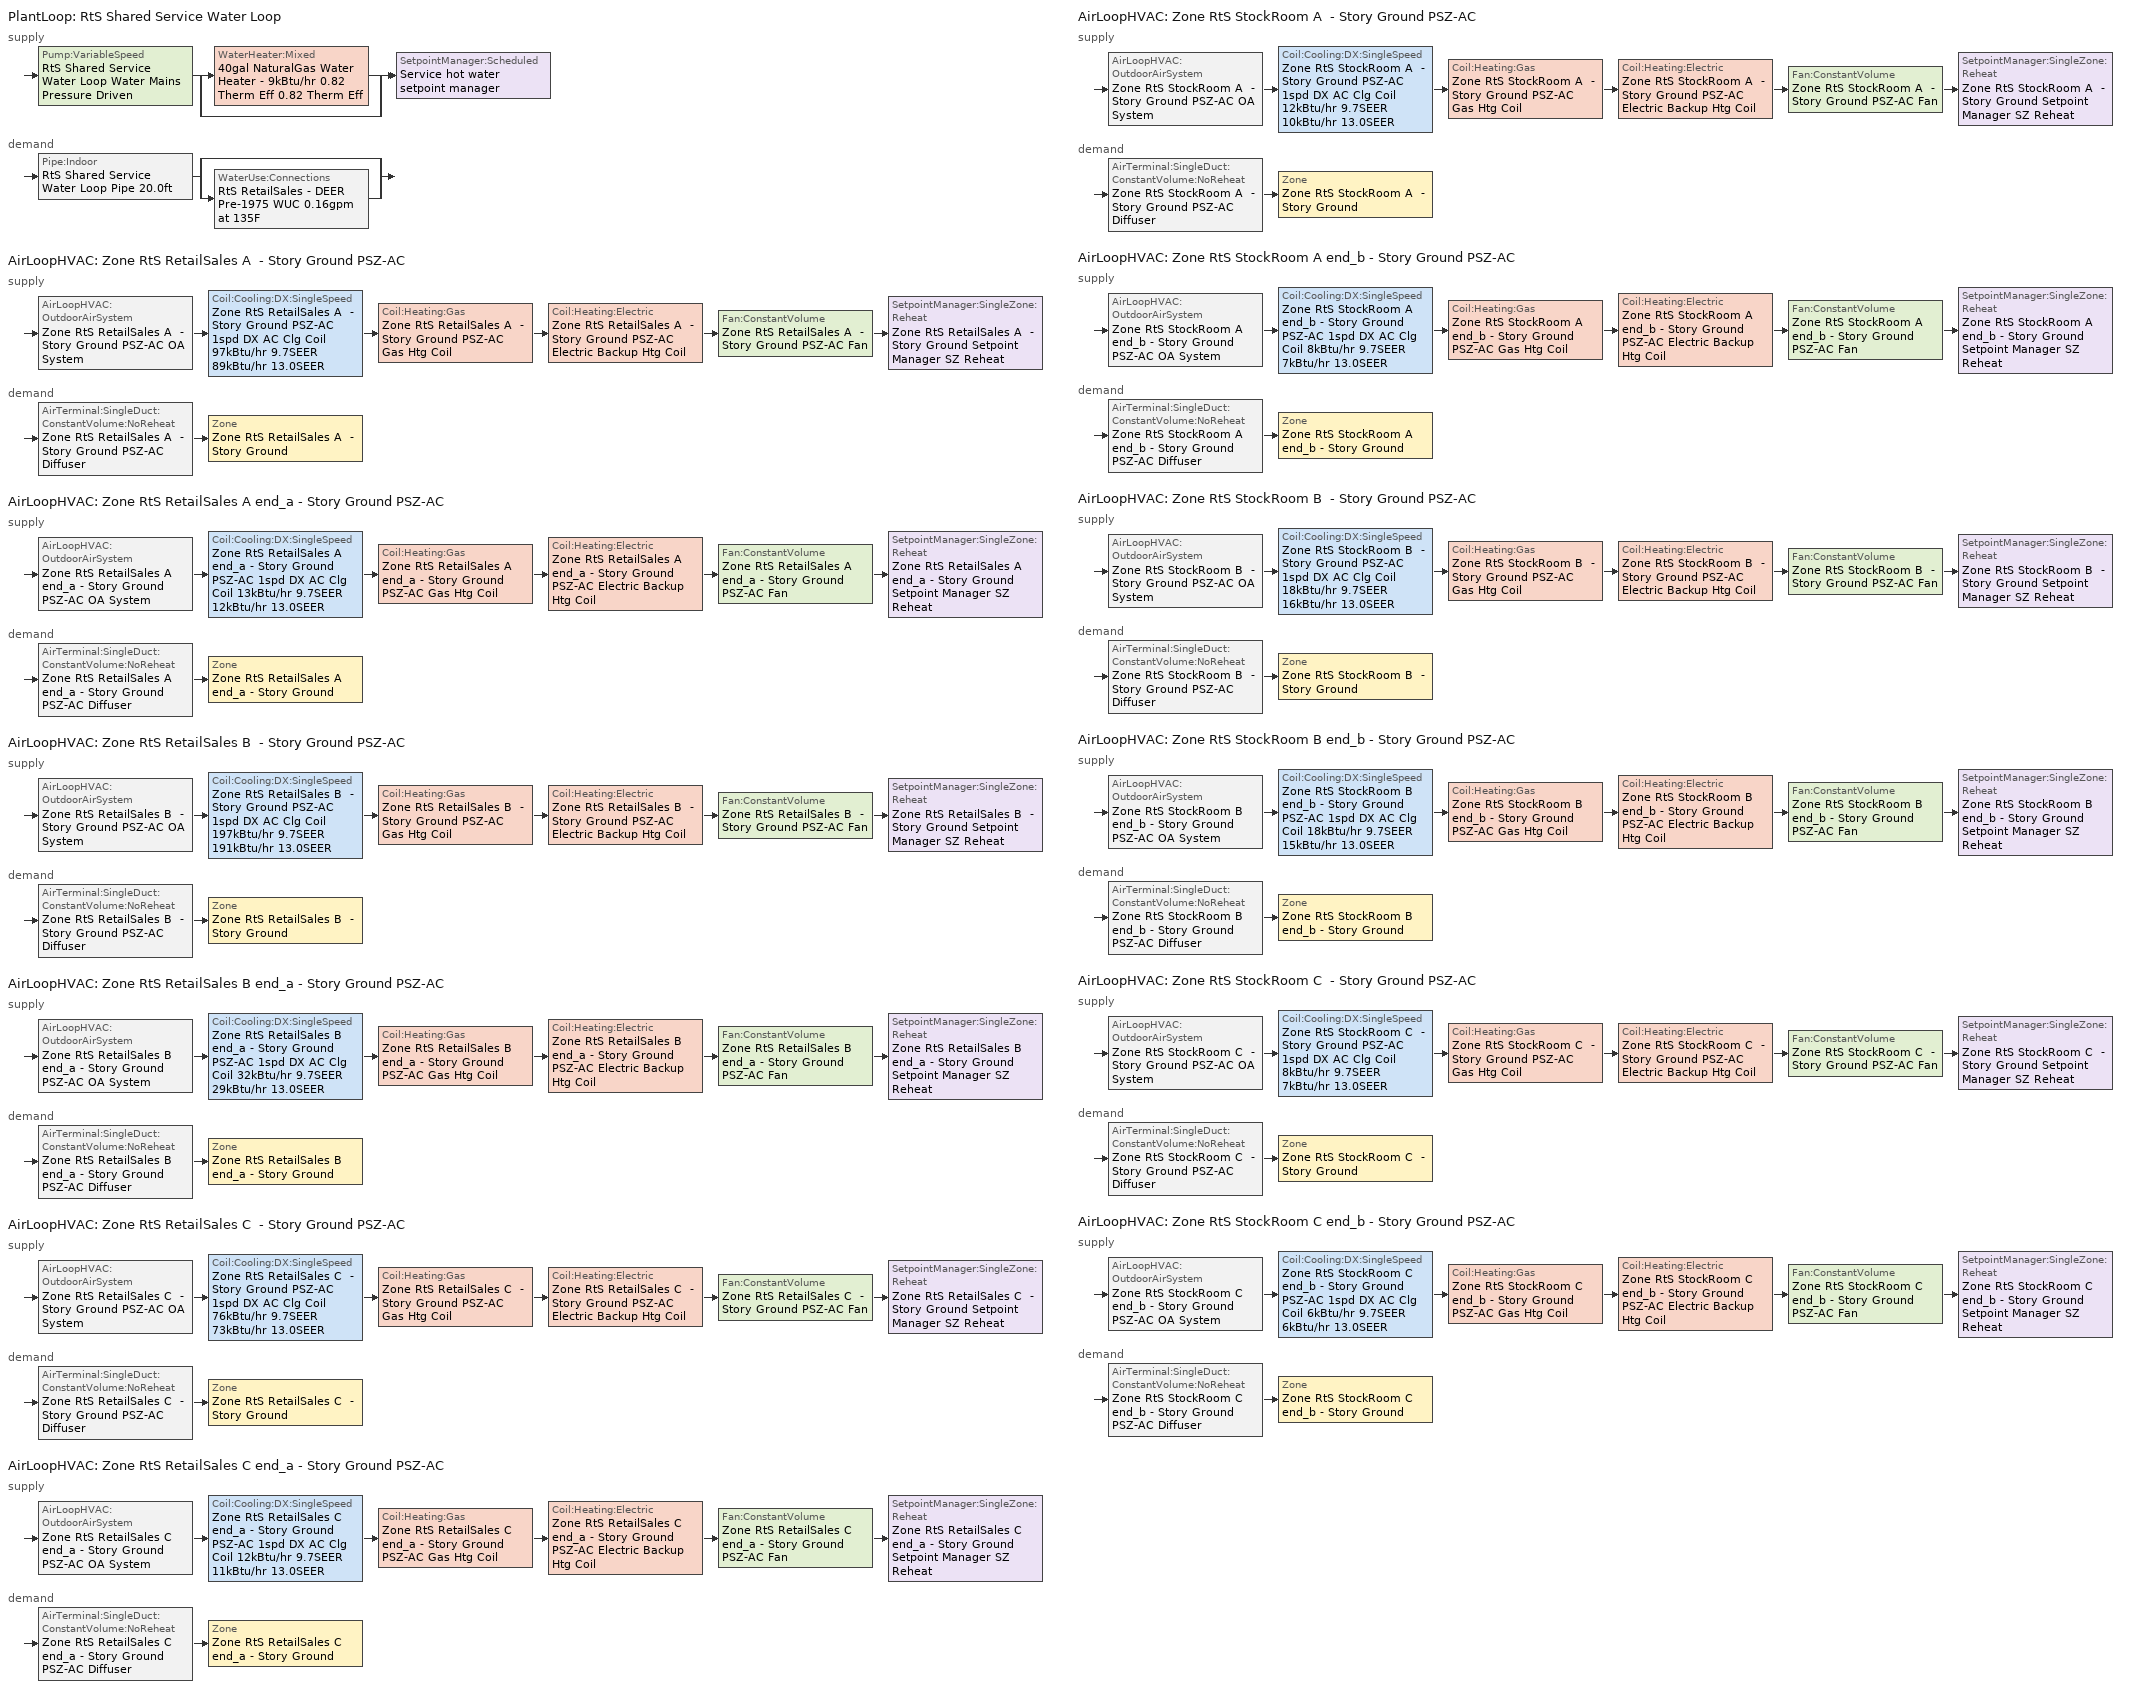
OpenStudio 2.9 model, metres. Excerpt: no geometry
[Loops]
PlantLoop 'RtS Shared Service Water Loop'
 supply: Pump:VariableSpeed 'RtS Shared Service Water Loop Water Mains Pressure Driven' > split
  | WaterHeater:Mixed '40gal NaturalGas Water Heater - 9kBtu/hr 0.82 Therm Eff 0.82 Therm Eff'
  | bypass
  join > SetpointManager:Scheduled 'Service hot water setpoint manager'
 demand: Pipe:Indoor 'RtS Shared Service Water Loop Pipe 20.0ft' > split
  | bypass
  | WaterUse:Connections 'RtS RetailSales - DEER Pre-1975 WUC 0.16gpm at 135F'
AirLoopHVAC 'Zone RtS RetailSales A  - Story Ground PSZ-AC'
 supply: AirLoopHVAC:OutdoorAirSystem 'Zone RtS RetailSales A  - Story Ground PSZ-AC OA System' > Coil:Cooling:DX:SingleSpeed 'Zone RtS RetailSales A  - Story Ground PSZ-AC 1spd DX AC Clg Coil 97kBtu/hr 9.7SEER 89kBtu/hr 13.0SEER' > Coil:Heating:Gas 'Zone RtS RetailSales A  - Story Ground PSZ-AC Gas Htg Coil' > Coil:Heating:Electric 'Zone RtS RetailSales A  - Story Ground PSZ-AC Electric Backup Htg Coil' > Fan:ConstantVolume 'Zone RtS RetailSales A  - Story Ground PSZ-AC Fan' > SetpointManager:SingleZone:Reheat 'Zone RtS RetailSales A  - Story Ground Setpoint Manager SZ Reheat'
 demand: AirTerminal:SingleDuct:ConstantVolume:NoReheat 'Zone RtS RetailSales A  - Story Ground PSZ-AC Diffuser' > Zone 'Zone RtS RetailSales A  - Story Ground'
AirLoopHVAC 'Zone RtS RetailSales A end_a - Story Ground PSZ-AC'
 supply: AirLoopHVAC:OutdoorAirSystem 'Zone RtS RetailSales A end_a - Story Ground PSZ-AC OA System' > Coil:Cooling:DX:SingleSpeed 'Zone RtS RetailSales A end_a - Story Ground PSZ-AC 1spd DX AC Clg Coil 13kBtu/hr 9.7SEER 12kBtu/hr 13.0SEER' > Coil:Heating:Gas 'Zone RtS RetailSales A end_a - Story Ground PSZ-AC Gas Htg Coil' > Coil:Heating:Electric 'Zone RtS RetailSales A end_a - Story Ground PSZ-AC Electric Backup Htg Coil' > Fan:ConstantVolume 'Zone RtS RetailSales A end_a - Story Ground PSZ-AC Fan' > SetpointManager:SingleZone:Reheat 'Zone RtS RetailSales A end_a - Story Ground Setpoint Manager SZ Reheat'
 demand: AirTerminal:SingleDuct:ConstantVolume:NoReheat 'Zone RtS RetailSales A end_a - Story Ground PSZ-AC Diffuser' > Zone 'Zone RtS RetailSales A end_a - Story Ground'
AirLoopHVAC 'Zone RtS RetailSales B  - Story Ground PSZ-AC'
 supply: AirLoopHVAC:OutdoorAirSystem 'Zone RtS RetailSales B  - Story Ground PSZ-AC OA System' > Coil:Cooling:DX:SingleSpeed 'Zone RtS RetailSales B  - Story Ground PSZ-AC 1spd DX AC Clg Coil 197kBtu/hr 9.7SEER 191kBtu/hr 13.0SEER' > Coil:Heating:Gas 'Zone RtS RetailSales B  - Story Ground PSZ-AC Gas Htg Coil' > Coil:Heating:Electric 'Zone RtS RetailSales B  - Story Ground PSZ-AC Electric Backup Htg Coil' > Fan:ConstantVolume 'Zone RtS RetailSales B  - Story Ground PSZ-AC Fan' > SetpointManager:SingleZone:Reheat 'Zone RtS RetailSales B  - Story Ground Setpoint Manager SZ Reheat'
 demand: AirTerminal:SingleDuct:ConstantVolume:NoReheat 'Zone RtS RetailSales B  - Story Ground PSZ-AC Diffuser' > Zone 'Zone RtS RetailSales B  - Story Ground'
AirLoopHVAC 'Zone RtS RetailSales B end_a - Story Ground PSZ-AC'
 supply: AirLoopHVAC:OutdoorAirSystem 'Zone RtS RetailSales B end_a - Story Ground PSZ-AC OA System' > Coil:Cooling:DX:SingleSpeed 'Zone RtS RetailSales B end_a - Story Ground PSZ-AC 1spd DX AC Clg Coil 32kBtu/hr 9.7SEER 29kBtu/hr 13.0SEER' > Coil:Heating:Gas 'Zone RtS RetailSales B end_a - Story Ground PSZ-AC Gas Htg Coil' > Coil:Heating:Electric 'Zone RtS RetailSales B end_a - Story Ground PSZ-AC Electric Backup Htg Coil' > Fan:ConstantVolume 'Zone RtS RetailSales B end_a - Story Ground PSZ-AC Fan' > SetpointManager:SingleZone:Reheat 'Zone RtS RetailSales B end_a - Story Ground Setpoint Manager SZ Reheat'
 demand: AirTerminal:SingleDuct:ConstantVolume:NoReheat 'Zone RtS RetailSales B end_a - Story Ground PSZ-AC Diffuser' > Zone 'Zone RtS RetailSales B end_a - Story Ground'
AirLoopHVAC 'Zone RtS RetailSales C  - Story Ground PSZ-AC'
 supply: AirLoopHVAC:OutdoorAirSystem 'Zone RtS RetailSales C  - Story Ground PSZ-AC OA System' > Coil:Cooling:DX:SingleSpeed 'Zone RtS RetailSales C  - Story Ground PSZ-AC 1spd DX AC Clg Coil 76kBtu/hr 9.7SEER 73kBtu/hr 13.0SEER' > Coil:Heating:Gas 'Zone RtS RetailSales C  - Story Ground PSZ-AC Gas Htg Coil' > Coil:Heating:Electric 'Zone RtS RetailSales C  - Story Ground PSZ-AC Electric Backup Htg Coil' > Fan:ConstantVolume 'Zone RtS RetailSales C  - Story Ground PSZ-AC Fan' > SetpointManager:SingleZone:Reheat 'Zone RtS RetailSales C  - Story Ground Setpoint Manager SZ Reheat'
 demand: AirTerminal:SingleDuct:ConstantVolume:NoReheat 'Zone RtS RetailSales C  - Story Ground PSZ-AC Diffuser' > Zone 'Zone RtS RetailSales C  - Story Ground'
AirLoopHVAC 'Zone RtS RetailSales C end_a - Story Ground PSZ-AC'
 supply: AirLoopHVAC:OutdoorAirSystem 'Zone RtS RetailSales C end_a - Story Ground PSZ-AC OA System' > Coil:Cooling:DX:SingleSpeed 'Zone RtS RetailSales C end_a - Story Ground PSZ-AC 1spd DX AC Clg Coil 12kBtu/hr 9.7SEER 11kBtu/hr 13.0SEER' > Coil:Heating:Gas 'Zone RtS RetailSales C end_a - Story Ground PSZ-AC Gas Htg Coil' > Coil:Heating:Electric 'Zone RtS RetailSales C end_a - Story Ground PSZ-AC Electric Backup Htg Coil' > Fan:ConstantVolume 'Zone RtS RetailSales C end_a - Story Ground PSZ-AC Fan' > SetpointManager:SingleZone:Reheat 'Zone RtS RetailSales C end_a - Story Ground Setpoint Manager SZ Reheat'
 demand: AirTerminal:SingleDuct:ConstantVolume:NoReheat 'Zone RtS RetailSales C end_a - Story Ground PSZ-AC Diffuser' > Zone 'Zone RtS RetailSales C end_a - Story Ground'
AirLoopHVAC 'Zone RtS StockRoom A  - Story Ground PSZ-AC'
 supply: AirLoopHVAC:OutdoorAirSystem 'Zone RtS StockRoom A  - Story Ground PSZ-AC OA System' > Coil:Cooling:DX:SingleSpeed 'Zone RtS StockRoom A  - Story Ground PSZ-AC 1spd DX AC Clg Coil 12kBtu/hr 9.7SEER 10kBtu/hr 13.0SEER' > Coil:Heating:Gas 'Zone RtS StockRoom A  - Story Ground PSZ-AC Gas Htg Coil' > Coil:Heating:Electric 'Zone RtS StockRoom A  - Story Ground PSZ-AC Electric Backup Htg Coil' > Fan:ConstantVolume 'Zone RtS StockRoom A  - Story Ground PSZ-AC Fan' > SetpointManager:SingleZone:Reheat 'Zone RtS StockRoom A  - Story Ground Setpoint Manager SZ Reheat'
 demand: AirTerminal:SingleDuct:ConstantVolume:NoReheat 'Zone RtS StockRoom A  - Story Ground PSZ-AC Diffuser' > Zone 'Zone RtS StockRoom A  - Story Ground'
AirLoopHVAC 'Zone RtS StockRoom A end_b - Story Ground PSZ-AC'
 supply: AirLoopHVAC:OutdoorAirSystem 'Zone RtS StockRoom A end_b - Story Ground PSZ-AC OA System' > Coil:Cooling:DX:SingleSpeed 'Zone RtS StockRoom A end_b - Story Ground PSZ-AC 1spd DX AC Clg Coil 8kBtu/hr 9.7SEER 7kBtu/hr 13.0SEER' > Coil:Heating:Gas 'Zone RtS StockRoom A end_b - Story Ground PSZ-AC Gas Htg Coil' > Coil:Heating:Electric 'Zone RtS StockRoom A end_b - Story Ground PSZ-AC Electric Backup Htg Coil' > Fan:ConstantVolume 'Zone RtS StockRoom A end_b - Story Ground PSZ-AC Fan' > SetpointManager:SingleZone:Reheat 'Zone RtS StockRoom A end_b - Story Ground Setpoint Manager SZ Reheat'
 demand: AirTerminal:SingleDuct:ConstantVolume:NoReheat 'Zone RtS StockRoom A end_b - Story Ground PSZ-AC Diffuser' > Zone 'Zone RtS StockRoom A end_b - Story Ground'
AirLoopHVAC 'Zone RtS StockRoom B  - Story Ground PSZ-AC'
 supply: AirLoopHVAC:OutdoorAirSystem 'Zone RtS StockRoom B  - Story Ground PSZ-AC OA System' > Coil:Cooling:DX:SingleSpeed 'Zone RtS StockRoom B  - Story Ground PSZ-AC 1spd DX AC Clg Coil 18kBtu/hr 9.7SEER 16kBtu/hr 13.0SEER' > Coil:Heating:Gas 'Zone RtS StockRoom B  - Story Ground PSZ-AC Gas Htg Coil' > Coil:Heating:Electric 'Zone RtS StockRoom B  - Story Ground PSZ-AC Electric Backup Htg Coil' > Fan:ConstantVolume 'Zone RtS StockRoom B  - Story Ground PSZ-AC Fan' > SetpointManager:SingleZone:Reheat 'Zone RtS StockRoom B  - Story Ground Setpoint Manager SZ Reheat'
 demand: AirTerminal:SingleDuct:ConstantVolume:NoReheat 'Zone RtS StockRoom B  - Story Ground PSZ-AC Diffuser' > Zone 'Zone RtS StockRoom B  - Story Ground'
AirLoopHVAC 'Zone RtS StockRoom B end_b - Story Ground PSZ-AC'
 supply: AirLoopHVAC:OutdoorAirSystem 'Zone RtS StockRoom B end_b - Story Ground PSZ-AC OA System' > Coil:Cooling:DX:SingleSpeed 'Zone RtS StockRoom B end_b - Story Ground PSZ-AC 1spd DX AC Clg Coil 18kBtu/hr 9.7SEER 15kBtu/hr 13.0SEER' > Coil:Heating:Gas 'Zone RtS StockRoom B end_b - Story Ground PSZ-AC Gas Htg Coil' > Coil:Heating:Electric 'Zone RtS StockRoom B end_b - Story Ground PSZ-AC Electric Backup Htg Coil' > Fan:ConstantVolume 'Zone RtS StockRoom B end_b - Story Ground PSZ-AC Fan' > SetpointManager:SingleZone:Reheat 'Zone RtS StockRoom B end_b - Story Ground Setpoint Manager SZ Reheat'
 demand: AirTerminal:SingleDuct:ConstantVolume:NoReheat 'Zone RtS StockRoom B end_b - Story Ground PSZ-AC Diffuser' > Zone 'Zone RtS StockRoom B end_b - Story Ground'
AirLoopHVAC 'Zone RtS StockRoom C  - Story Ground PSZ-AC'
 supply: AirLoopHVAC:OutdoorAirSystem 'Zone RtS StockRoom C  - Story Ground PSZ-AC OA System' > Coil:Cooling:DX:SingleSpeed 'Zone RtS StockRoom C  - Story Ground PSZ-AC 1spd DX AC Clg Coil 8kBtu/hr 9.7SEER 7kBtu/hr 13.0SEER' > Coil:Heating:Gas 'Zone RtS StockRoom C  - Story Ground PSZ-AC Gas Htg Coil' > Coil:Heating:Electric 'Zone RtS StockRoom C  - Story Ground PSZ-AC Electric Backup Htg Coil' > Fan:ConstantVolume 'Zone RtS StockRoom C  - Story Ground PSZ-AC Fan' > SetpointManager:SingleZone:Reheat 'Zone RtS StockRoom C  - Story Ground Setpoint Manager SZ Reheat'
 demand: AirTerminal:SingleDuct:ConstantVolume:NoReheat 'Zone RtS StockRoom C  - Story Ground PSZ-AC Diffuser' > Zone 'Zone RtS StockRoom C  - Story Ground'
AirLoopHVAC 'Zone RtS StockRoom C end_b - Story Ground PSZ-AC'
 supply: AirLoopHVAC:OutdoorAirSystem 'Zone RtS StockRoom C end_b - Story Ground PSZ-AC OA System' > Coil:Cooling:DX:SingleSpeed 'Zone RtS StockRoom C end_b - Story Ground PSZ-AC 1spd DX AC Clg Coil 6kBtu/hr 9.7SEER 6kBtu/hr 13.0SEER' > Coil:Heating:Gas 'Zone RtS StockRoom C end_b - Story Ground PSZ-AC Gas Htg Coil' > Coil:Heating:Electric 'Zone RtS StockRoom C end_b - Story Ground PSZ-AC Electric Backup Htg Coil' > Fan:ConstantVolume 'Zone RtS StockRoom C end_b - Story Ground PSZ-AC Fan' > SetpointManager:SingleZone:Reheat 'Zone RtS StockRoom C end_b - Story Ground Setpoint Manager SZ Reheat'
 demand: AirTerminal:SingleDuct:ConstantVolume:NoReheat 'Zone RtS StockRoom C end_b - Story Ground PSZ-AC Diffuser' > Zone 'Zone RtS StockRoom C end_b - Story Ground'
[Construction]
Uninsulated copper pipe 0.75in type L: Copper pipe 0.75in type L
[Material]
Copper pipe 0.75in type L: Roughness=Smooth; Thickness {m}=0.001143; Conductivity {W/m-K}=386; Density {kg/m3}=8906.27; Specific Heat {J/kg-K}=385.1856; Thermal Absorptance=0.9; Solar Absorptance=0.7; Visible Absorptance=0.7
[Sizing:Zone] Zone Cooling Design Supply Air Temperature Input Method=SupplyAirTemperature; Zone Cooling Design Supply Air Temperature {C}=12.7778; Zone Cooling Design Supply Air Temperature Difference {deltaC}=11.11; Zone Heating Design Supply Air Temperature Input Method=SupplyAirTemperature; Zone Heating Design Supply Air Temperature {C}=50; Zone Heating Design Supply Air Temperature Difference {deltaC}=11.11; Zone Cooling Design Supply Air Humidity Ratio {kg-H2O/kg-air}=0.0085; Zone Heating Design Supply Air Humidity Ratio {kg-H2O/kg-air}=0.008; Cooling Design Air Flow Method=DesignDay; Heating Design Air Flow Method=DesignDay; Account for Dedicated Outdoor Air System=No; Dedicated Outdoor Air System Control Strategy=NeutralSupplyAir; Dedicated Outdoor Air Low Setpoint Temperature for Design {C}=autosize; Dedicated Outdoor Air High Setpoint Temperature for Design {C}=autosize
Zone RtS RetailSales A end_a - Story Ground; Zone RtS RetailSales B end_a - Story Ground; Zone RtS RetailSales C end_a - Story Ground; Zone RtS RetailSales A  - Story Ground; Zone RtS RetailSales B  - Story Ground; Zone RtS RetailSales C  - Story Ground; Zone RtS StockRoom A  - Story Ground; Zone RtS StockRoom B  - Story Ground; Zone RtS StockRoom C  - Story Ground; Zone RtS StockRoom A end_b - Story Ground; Zone RtS StockRoom B end_b - Story Ground; Zone RtS StockRoom C end_b - Story Ground
[Zone equipment]
Zone RtS RetailSales A end_a - Story Ground: Zone RtS RetailSales A end_a - Story Ground PSZ-AC Diffuser
Zone RtS RetailSales B end_a - Story Ground: Zone RtS RetailSales B end_a - Story Ground PSZ-AC Diffuser
Zone RtS RetailSales C end_a - Story Ground: Zone RtS RetailSales C end_a - Story Ground PSZ-AC Diffuser
Zone RtS RetailSales A  - Story Ground: Zone RtS RetailSales A  - Story Ground PSZ-AC Diffuser
Zone RtS RetailSales B  - Story Ground: Zone RtS RetailSales B  - Story Ground PSZ-AC Diffuser
Zone RtS RetailSales C  - Story Ground: Zone RtS RetailSales C  - Story Ground PSZ-AC Diffuser
Zone RtS StockRoom A  - Story Ground: Zone RtS StockRoom A  - Story Ground PSZ-AC Diffuser
Zone RtS StockRoom B  - Story Ground: Zone RtS StockRoom B  - Story Ground PSZ-AC Diffuser
Zone RtS StockRoom C  - Story Ground: Zone RtS StockRoom C  - Story Ground PSZ-AC Diffuser
Zone RtS StockRoom A end_b - Story Ground: Zone RtS StockRoom A end_b - Story Ground PSZ-AC Diffuser
Zone RtS StockRoom B end_b - Story Ground: Zone RtS StockRoom B end_b - Story Ground PSZ-AC Diffuser
Zone RtS StockRoom C end_b - Story Ground: Zone RtS StockRoom C end_b - Story Ground PSZ-AC Diffuser
[WaterUse:Connections]
RtS RetailSales - DEER Pre-1975 WUC 0.16gpm at 135F: Water Use Equipment Name 1=RtS RetailSales - DEER Pre-1975 Service Water Use 0.16gpm at 135F
[WaterUse:Equipment:Definition]
RtS RetailSales - DEER Pre-1975 Service Water Use Def 0.16gpm: Peak Flow Rate {m3/s}=9.93481e-06; Target Temperature Schedule=Mixed Water At Faucet Temp - 135F; Sensible Fraction Schedule=Fraction Sensible - 0.2; Latent Fraction Schedule=Fraction Latent - 0.05
[WaterUse:Equipment]
RtS RetailSales - DEER Pre-1975 Service Water Use 0.16gpm at 135F: Water Use Equipment Definition=RtS RetailSales - DEER Pre-1975 Service Water Use Def 0.16gpm; Flow Rate Fraction Schedule=D_RtS_All_DHW_DHW_Yr
[PlantLoop]
RtS Shared Service Water Loop: Glycol Concentration=0; Maximum Loop Temperature {C}=60; Minimum Loop Temperature {C}=10; Plant Loop Volume {m3}=Autocalculate; Load Distribution Scheme=Optimal
[Sizing:Plant]
RtS Shared Service Water Loop: Loop Type=Heating; Design Loop Exit Temperature {C}=60; Loop Design Temperature Difference {deltaC}=5; Sizing Option=NonCoincident; Zone Timesteps in Averaging Window=1; Coincident Sizing Factor Mode=None
[SetpointManager:Scheduled]
Service hot water setpoint manager: Control Variable=Temperature; Schedule=Service Water Loop Temp - 140F; Setpoint Node or NodeList=RtS Shared Service Water Loop Supply Outlet Node
[Pump:VariableSpeed]
RtS Shared Service Water Loop Water Mains Pressure Driven: Rated Pump Head {Pa}=0.001; Motor Efficiency=0.84; Pump Control Type=Continuous; Skin Loss Radiative Fraction=0.5; Design Power Sizing Method=PowerPerFlowPerPressure; Design Electric Power per Unit Flow Rate {W/(m3/s)}=348701.1; Design Shaft Power per Unit Flow Rate per Unit Head {W-s/m3-Pa}=1.28205; Design Minimum Flow Rate Fraction=0
[WaterHeater:Mixed]
40gal NaturalGas Water Heater - 9kBtu/hr 0.82 Therm Eff 0.82 Therm Eff: Tank Volume {m3}=0.151416; Setpoint Temperature Schedule=Service Water Loop Temp - 140F; Deadband Temperature Difference {deltaC}=2; Maximum Temperature Limit {C}=60; Heater Control Type=Cycle; Heater Maximum Capacity {W}=2762.07; Heater Fuel Type=NaturalGas; Heater Thermal Efficiency=0.82; Off Cycle Parasitic Fuel Consumption Rate {W}=0; Off Cycle Parasitic Fuel Type=NaturalGas; Off Cycle Parasitic Heat Fraction to Tank=0.8; On Cycle Parasitic Fuel Consumption Rate {W}=0; On Cycle Parasitic Fuel Type=NaturalGas; Ambient Temperature Indicator=Schedule; Ambient Temperature Schedule=Water Heater Ambient Temp Schedule - 70F; Off Cycle Loss Coefficient to Ambient Temperature {W/K}=0.8354; On Cycle Loss Coefficient to Ambient Temperature {W/K}=0.8354; Use Side Effectiveness=1; Source Side Effectiveness=1; Use Side Design Flow Rate {m3/s}=autosize; Source Side Design Flow Rate {m3/s}=autosize; Indirect Water Heating Recovery Time {hr}=1.5; Source Side Flow Control Mode=IndirectHeatPrimarySetpoint
[Pipe:Indoor]
RtS Shared Service Water Loop Pipe 20.0ft: Construction=Uninsulated copper pipe 0.75in type L; Environment Type=Schedule; Ambient Temperature Schedule=RtS Shared Service Water Loop Piping Air Temp - 70F; Ambient Air Velocity Schedule=RtS Shared Service Water Loop Piping Air Velocity - 0.67mph; Pipe Inside Diameter {m}=0.019939; Pipe Length {m}=6.096
[AirLoopHVAC] Availability Schedule=Always On Discrete; Design Supply Air Flow Rate {m3/s}=AutoSize
Zone RtS RetailSales A  - Story Ground PSZ-AC; Zone RtS RetailSales A end_a - Story Ground PSZ-AC; Zone RtS RetailSales B  - Story Ground PSZ-AC; Zone RtS RetailSales B end_a - Story Ground PSZ-AC; Zone RtS RetailSales C  - Story Ground PSZ-AC; Zone RtS RetailSales C end_a - Story Ground PSZ-AC; Zone RtS StockRoom A  - Story Ground PSZ-AC; Zone RtS StockRoom A end_b - Story Ground PSZ-AC; Zone RtS StockRoom B  - Story Ground PSZ-AC; Zone RtS StockRoom B end_b - Story Ground PSZ-AC; Zone RtS StockRoom C  - Story Ground PSZ-AC; Zone RtS StockRoom C end_b - Story Ground PSZ-AC
[Sizing:System] Type of Load to Size On=Sensible; Design Outdoor Air Flow Rate {m3/s}=Autosize; Central Heating Maximum System Air Flow Ratio=1; Preheat Design Temperature {C}=7.22222; Preheat Design Humidity Ratio {kg-H2O/kg-Air}=0.008; Precool Design Temperature {C}=12.7778; Precool Design Humidity Ratio {kg-H2O/kg-Air}=0.008; Central Cooling Design Supply Air Temperature {C}=12.7778; Central Heating Design Supply Air Temperature {C}=50; Sizing Option=Coincident; 100% Outdoor Air in Cooling=No; 100% Outdoor Air in Heating=No; Central Cooling Design Supply Air Humidity Ratio {kg-H2O/kg-Air}=0.0085; Central Heating Design Supply Air Humidity Ratio {kg-H2O/kg-Air}=0.008; Cooling Design Air Flow Method=DesignDay; Cooling Design Air Flow Rate {m3/s}=0; Heating Design Air Flow Method=DesignDay; Heating Design Air Flow Rate {m3/s}=0; System Outdoor Air Method=ZoneSum; Zone Maximum Outdoor Air Fraction=1; Cooling Supply Air Flow Rate Per Floor Area {m3/s-m2}=0.00996765; Cooling Fraction of Autosized Cooling Supply Air Flow Rate=1; Cooling Supply Air Flow Rate Per Unit Cooling Capacity {m3/s-W}=3.94755e-05; Heating Supply Air Flow Rate Per Floor Area {m3/s-m2}=0.00996765; Heating Fraction of Autosized Heating Supply Air Flow Rate=1; Heating Fraction of Autosized Cooling Supply Air Flow Rate=1; Heating Supply Air Flow Rate Per Unit Heating Capacity {m3/s-W}=3.15882e-05; Cooling Design Capacity Method=CoolingDesignCapacity; Cooling Design Capacity {W}=autosize; Cooling Design Capacity Per Floor Area {W/m2}=234.7; Fraction of Autosized Cooling Design Capacity=1; Heating Design Capacity Method=HeatingDesignCapacity; Heating Design Capacity {W}=autosize; Heating Design Capacity Per Floor Area {W/m2}=157; Fraction of Autosized Heating Design Capacity=1; Central Cooling Capacity Control Method=OnOff
Zone RtS RetailSales A  - Story Ground PSZ-AC; Zone RtS RetailSales A end_a - Story Ground PSZ-AC; Zone RtS RetailSales B  - Story Ground PSZ-AC; Zone RtS RetailSales B end_a - Story Ground PSZ-AC; Zone RtS RetailSales C  - Story Ground PSZ-AC; Zone RtS RetailSales C end_a - Story Ground PSZ-AC; Zone RtS StockRoom A  - Story Ground PSZ-AC; Zone RtS StockRoom A end_b - Story Ground PSZ-AC; Zone RtS StockRoom B  - Story Ground PSZ-AC; Zone RtS StockRoom B end_b - Story Ground PSZ-AC; Zone RtS StockRoom C  - Story Ground PSZ-AC; Zone RtS StockRoom C end_b - Story Ground PSZ-AC
[SetpointManager:SingleZone:Reheat] Minimum Supply Air Temperature {C}=12.7778; Maximum Supply Air Temperature {C}=50
Name | Control Zone | Setpoint Node or NodeList
Zone RtS RetailSales A  - Story Ground Setpoint Manager SZ Reheat | Zone RtS RetailSales A  - Story Ground | Zone RtS RetailSales A  - Story Ground PSZ-AC Supply Outlet Node
Zone RtS RetailSales A end_a - Story Ground Setpoint Manager SZ Reheat | Zone RtS RetailSales A end_a - Story Ground | Zone RtS RetailSales A end_a - Story Ground PSZ-AC Supply Outlet Node
Zone RtS RetailSales B  - Story Ground Setpoint Manager SZ Reheat | Zone RtS RetailSales B  - Story Ground | Zone RtS RetailSales B  - Story Ground PSZ-AC Supply Outlet Node
Zone RtS RetailSales B end_a - Story Ground Setpoint Manager SZ Reheat | Zone RtS RetailSales B end_a - Story Ground | Zone RtS RetailSales B end_a - Story Ground PSZ-AC Supply Outlet Node
Zone RtS RetailSales C  - Story Ground Setpoint Manager SZ Reheat | Zone RtS RetailSales C  - Story Ground | Zone RtS RetailSales C  - Story Ground PSZ-AC Supply Outlet Node
Zone RtS RetailSales C end_a - Story Ground Setpoint Manager SZ Reheat | Zone RtS RetailSales C end_a - Story Ground | Zone RtS RetailSales C end_a - Story Ground PSZ-AC Supply Outlet Node
Zone RtS StockRoom A  - Story Ground Setpoint Manager SZ Reheat | Zone RtS StockRoom A  - Story Ground | Zone RtS StockRoom A  - Story Ground PSZ-AC Supply Outlet Node
Zone RtS StockRoom A end_b - Story Ground Setpoint Manager SZ Reheat | Zone RtS StockRoom A end_b - Story Ground | Zone RtS StockRoom A end_b - Story Ground PSZ-AC Supply Outlet Node
Zone RtS StockRoom B  - Story Ground Setpoint Manager SZ Reheat | Zone RtS StockRoom B  - Story Ground | Zone RtS StockRoom B  - Story Ground PSZ-AC Supply Outlet Node
Zone RtS StockRoom B end_b - Story Ground Setpoint Manager SZ Reheat | Zone RtS StockRoom B end_b - Story Ground | Zone RtS StockRoom B end_b - Story Ground PSZ-AC Supply Outlet Node
Zone RtS StockRoom C  - Story Ground Setpoint Manager SZ Reheat | Zone RtS StockRoom C  - Story Ground | Zone RtS StockRoom C  - Story Ground PSZ-AC Supply Outlet Node
Zone RtS StockRoom C end_b - Story Ground Setpoint Manager SZ Reheat | Zone RtS StockRoom C end_b - Story Ground | Zone RtS StockRoom C end_b - Story Ground PSZ-AC Supply Outlet Node
[Fan:ConstantVolume] Availability Schedule=Always On Discrete; Pressure Rise {Pa}=622.722; Maximum Flow Rate {m3/s}=AutoSize; Motor In Airstream Fraction=1
Name | Fan Total Efficiency | Motor Efficiency
Zone RtS RetailSales A  - Story Ground PSZ-AC Fan | 0.56875 | 0.875
Zone RtS RetailSales A end_a - Story Ground PSZ-AC Fan; Zone RtS RetailSales B end_a - Story Ground PSZ-AC Fan; Zone RtS RetailSales C  - Story Ground PSZ-AC Fan; Zone RtS RetailSales C end_a - Story Ground PSZ-AC Fan; Zone RtS StockRoom A  - Story Ground PSZ-AC Fan; Zone RtS StockRoom A end_b - Story Ground PSZ-AC Fan; Zone RtS StockRoom B  - Story Ground PSZ-AC Fan; Zone RtS StockRoom B end_b - Story Ground PSZ-AC Fan; Zone RtS StockRoom C  - Story Ground PSZ-AC Fan; Zone RtS StockRoom C end_b - Story Ground PSZ-AC Fan | 0.546 | 0.84
Zone RtS RetailSales B  - Story Ground PSZ-AC Fan | 0.58175 | 0.895
[Coil:Heating:Gas] Availability Schedule=Always On Discrete; Gas Burner Efficiency=0.8; Nominal Capacity {W}=AutoSize; Parasitic Electric Load {W}=0; Parasitic Gas Load {W}=0
Zone RtS RetailSales A  - Story Ground PSZ-AC Gas Htg Coil; Zone RtS RetailSales A end_a - Story Ground PSZ-AC Gas Htg Coil; Zone RtS RetailSales B  - Story Ground PSZ-AC Gas Htg Coil; Zone RtS RetailSales B end_a - Story Ground PSZ-AC Gas Htg Coil; Zone RtS RetailSales C  - Story Ground PSZ-AC Gas Htg Coil; Zone RtS RetailSales C end_a - Story Ground PSZ-AC Gas Htg Coil; Zone RtS StockRoom A  - Story Ground PSZ-AC Gas Htg Coil; Zone RtS StockRoom A end_b - Story Ground PSZ-AC Gas Htg Coil; Zone RtS StockRoom B  - Story Ground PSZ-AC Gas Htg Coil; Zone RtS StockRoom B end_b - Story Ground PSZ-AC Gas Htg Coil; Zone RtS StockRoom C  - Story Ground PSZ-AC Gas Htg Coil; Zone RtS StockRoom C end_b - Story Ground PSZ-AC Gas Htg Coil
[Coil:Heating:Electric] Availability Schedule=Always On Discrete; Efficiency=1
Zone RtS RetailSales A  - Story Ground PSZ-AC Electric Backup Htg Coil; Zone RtS RetailSales A end_a - Story Ground PSZ-AC Electric Backup Htg Coil; Zone RtS RetailSales B  - Story Ground PSZ-AC Electric Backup Htg Coil; Zone RtS RetailSales B end_a - Story Ground PSZ-AC Electric Backup Htg Coil; Zone RtS RetailSales C  - Story Ground PSZ-AC Electric Backup Htg Coil; Zone RtS RetailSales C end_a - Story Ground PSZ-AC Electric Backup Htg Coil; Zone RtS StockRoom A  - Story Ground PSZ-AC Electric Backup Htg Coil; Zone RtS StockRoom A end_b - Story Ground PSZ-AC Electric Backup Htg Coil; Zone RtS StockRoom B  - Story Ground PSZ-AC Electric Backup Htg Coil; Zone RtS StockRoom B end_b - Story Ground PSZ-AC Electric Backup Htg Coil; Zone RtS StockRoom C  - Story Ground PSZ-AC Electric Backup Htg Coil; Zone RtS StockRoom C end_b - Story Ground PSZ-AC Electric Backup Htg Coil
[Coil:Cooling:DX:SingleSpeed] Availability Schedule=Always On Discrete; Rated Total Cooling Capacity {W}=autosize; Rated Sensible Heat Ratio=autosize; Rated COP {W/W}=3.91157; Rated Air Flow Rate {m3/s}=autosize; Rated Evaporator Fan Power Per Volume Flow Rate {W/(m3/s)}=773.3; Total Cooling Capacity Function of Temperature Curve=SpltAC1Sp_ClCap_fT; Total Cooling Capacity Function of Flow Fraction Curve=DXCOOL-NECB2011-REF-CAPFFLOW; Energy Input Ratio Function of Temperature Curve=SpltAC1Sp_EIR_fT; Energy Input Ratio Function of Flow Fraction Curve=DXCOOL-NECB2011-REF-COOLEIRFFLOW; Part Load Fraction Correlation Curve=DXCOOL-NECB2011-REF-COOLPLFFPLR; Condenser Type=AirCooled; Evaporative Condenser Effectiveness=0; Evaporative Condenser Air Flow Rate {m3/s}=Autosize; Evaporative Condenser Pump Rated Power Consumption {W}=Autosize; Crankcase Heater Capacity {W}=0; Maximum Outdoor Dry-Bulb Temperature for Crankcase Heater Operation {C}=0; Basin Heater Capacity {W/K}=0; Basin Heater Setpoint Temperature {C}=10
Zone RtS RetailSales A  - Story Ground PSZ-AC 1spd DX AC Clg Coil 97kBtu/hr 9.7SEER 89kBtu/hr 13.0SEER; Zone RtS RetailSales A end_a - Story Ground PSZ-AC 1spd DX AC Clg Coil 13kBtu/hr 9.7SEER 12kBtu/hr 13.0SEER; Zone RtS RetailSales B  - Story Ground PSZ-AC 1spd DX AC Clg Coil 197kBtu/hr 9.7SEER 191kBtu/hr 13.0SEER; Zone RtS RetailSales B end_a - Story Ground PSZ-AC 1spd DX AC Clg Coil 32kBtu/hr 9.7SEER 29kBtu/hr 13.0SEER; Zone RtS RetailSales C  - Story Ground PSZ-AC 1spd DX AC Clg Coil 76kBtu/hr 9.7SEER 73kBtu/hr 13.0SEER; Zone RtS RetailSales C end_a - Story Ground PSZ-AC 1spd DX AC Clg Coil 12kBtu/hr 9.7SEER 11kBtu/hr 13.0SEER; Zone RtS StockRoom A  - Story Ground PSZ-AC 1spd DX AC Clg Coil 12kBtu/hr 9.7SEER 10kBtu/hr 13.0SEER; Zone RtS StockRoom A end_b - Story Ground PSZ-AC 1spd DX AC Clg Coil 8kBtu/hr 9.7SEER 7kBtu/hr 13.0SEER; Zone RtS StockRoom B  - Story Ground PSZ-AC 1spd DX AC Clg Coil 18kBtu/hr 9.7SEER 16kBtu/hr 13.0SEER; Zone RtS StockRoom B end_b - Story Ground PSZ-AC 1spd DX AC Clg Coil 18kBtu/hr 9.7SEER 15kBtu/hr 13.0SEER; Zone RtS StockRoom C  - Story Ground PSZ-AC 1spd DX AC Clg Coil 8kBtu/hr 9.7SEER 7kBtu/hr 13.0SEER; Zone RtS StockRoom C end_b - Story Ground PSZ-AC 1spd DX AC Clg Coil 6kBtu/hr 9.7SEER 6kBtu/hr 13.0SEER
[Controller:OutdoorAir] Minimum Outdoor Air Flow Rate {m3/s}=0; Maximum Outdoor Air Flow Rate {m3/s}=Autosize; Economizer Control Type=NoEconomizer; Economizer Control Action Type=ModulateFlow; Economizer Maximum Limit Dry-Bulb Temperature {C}=28; Economizer Maximum Limit Enthalpy {J/kg}=64000; Lockout Type=LockoutWithCompressor; Minimum Limit Type=FixedMinimum; Minimum Outdoor Air Schedule=Always On Discrete; High Humidity Control=No; Heat Recovery Bypass Control Type=BypassWhenWithinEconomizerLimits
Name | Controller Mechanical Ventilation
Zone RtS RetailSales A  - Story Ground PSZ-AC OA System Controller | Controller Mechanical Ventilation 1
Zone RtS RetailSales A end_a - Story Ground PSZ-AC OA System Controller | Controller Mechanical Ventilation 2
Zone RtS RetailSales B  - Story Ground PSZ-AC OA System Controller | Controller Mechanical Ventilation 3
Zone RtS RetailSales B end_a - Story Ground PSZ-AC OA System Controller | Controller Mechanical Ventilation 4
Zone RtS RetailSales C  - Story Ground PSZ-AC OA System Controller | Controller Mechanical Ventilation 5
Zone RtS RetailSales C end_a - Story Ground PSZ-AC OA System Controller | Controller Mechanical Ventilation 6
Zone RtS StockRoom A  - Story Ground PSZ-AC OA System Controller | Controller Mechanical Ventilation 7
Zone RtS StockRoom A end_b - Story Ground PSZ-AC OA System Controller | Controller Mechanical Ventilation 8
Zone RtS StockRoom B  - Story Ground PSZ-AC OA System Controller | Controller Mechanical Ventilation 9
Zone RtS StockRoom B end_b - Story Ground PSZ-AC OA System Controller | Controller Mechanical Ventilation 10
Zone RtS StockRoom C  - Story Ground PSZ-AC OA System Controller | Controller Mechanical Ventilation 11
Zone RtS StockRoom C end_b - Story Ground PSZ-AC OA System Controller | Controller Mechanical Ventilation 12
[Controller:MechanicalVentilation] Availability Schedule=Always On Discrete; System Outdoor Air Method=ZoneSum
Controller Mechanical Ventilation 1; Controller Mechanical Ventilation 2; Controller Mechanical Ventilation 3; Controller Mechanical Ventilation 4; Controller Mechanical Ventilation 5; Controller Mechanical Ventilation 6; Controller Mechanical Ventilation 7; Controller Mechanical Ventilation 8; Controller Mechanical Ventilation 9; Controller Mechanical Ventilation 10; Controller Mechanical Ventilation 11; Controller Mechanical Ventilation 12
[AirLoopHVAC:OutdoorAirSystem]
Name | Controller
Zone RtS RetailSales A  - Story Ground PSZ-AC OA System | Zone RtS RetailSales A  - Story Ground PSZ-AC OA System Controller
Zone RtS RetailSales A end_a - Story Ground PSZ-AC OA System | Zone RtS RetailSales A end_a - Story Ground PSZ-AC OA System Controller
Zone RtS RetailSales B  - Story Ground PSZ-AC OA System | Zone RtS RetailSales B  - Story Ground PSZ-AC OA System Controller
Zone RtS RetailSales B end_a - Story Ground PSZ-AC OA System | Zone RtS RetailSales B end_a - Story Ground PSZ-AC OA System Controller
Zone RtS RetailSales C  - Story Ground PSZ-AC OA System | Zone RtS RetailSales C  - Story Ground PSZ-AC OA System Controller
Zone RtS RetailSales C end_a - Story Ground PSZ-AC OA System | Zone RtS RetailSales C end_a - Story Ground PSZ-AC OA System Controller
Zone RtS StockRoom A  - Story Ground PSZ-AC OA System | Zone RtS StockRoom A  - Story Ground PSZ-AC OA System Controller
Zone RtS StockRoom A end_b - Story Ground PSZ-AC OA System | Zone RtS StockRoom A end_b - Story Ground PSZ-AC OA System Controller
Zone RtS StockRoom B  - Story Ground PSZ-AC OA System | Zone RtS StockRoom B  - Story Ground PSZ-AC OA System Controller
Zone RtS StockRoom B end_b - Story Ground PSZ-AC OA System | Zone RtS StockRoom B end_b - Story Ground PSZ-AC OA System Controller
Zone RtS StockRoom C  - Story Ground PSZ-AC OA System | Zone RtS StockRoom C  - Story Ground PSZ-AC OA System Controller
Zone RtS StockRoom C end_b - Story Ground PSZ-AC OA System | Zone RtS StockRoom C end_b - Story Ground PSZ-AC OA System Controller
[AvailabilityManager:NightCycle] Applicability Schedule=Always On Discrete; Control Type=CycleOnAny; Thermostat Tolerance {deltaC}=1; Cycling Run Time {s}=1800
Availability Manager Night Cycle 1; Availability Manager Night Cycle 2; Availability Manager Night Cycle 3; Availability Manager Night Cycle 4; Availability Manager Night Cycle 5; Availability Manager Night Cycle 6; Availability Manager Night Cycle 7; Availability Manager Night Cycle 8; Availability Manager Night Cycle 9; Availability Manager Night Cycle 10; Availability Manager Night Cycle 11; Availability Manager Night Cycle 12
[AirTerminal:SingleDuct:ConstantVolume:NoReheat] Availability Schedule=Always On Discrete; Maximum Air Flow Rate {m3/s}=AutoSize
Zone RtS RetailSales A  - Story Ground PSZ-AC Diffuser; Zone RtS RetailSales A end_a - Story Ground PSZ-AC Diffuser; Zone RtS RetailSales B  - Story Ground PSZ-AC Diffuser; Zone RtS RetailSales B end_a - Story Ground PSZ-AC Diffuser; Zone RtS RetailSales C  - Story Ground PSZ-AC Diffuser; Zone RtS RetailSales C end_a - Story Ground PSZ-AC Diffuser; Zone RtS StockRoom A  - Story Ground PSZ-AC Diffuser; Zone RtS StockRoom A end_b - Story Ground PSZ-AC Diffuser; Zone RtS StockRoom B  - Story Ground PSZ-AC Diffuser; Zone RtS StockRoom B end_b - Story Ground PSZ-AC Diffuser; Zone RtS StockRoom C  - Story Ground PSZ-AC Diffuser; Zone RtS StockRoom C end_b - Story Ground PSZ-AC Diffuser
[Schedule:Ruleset]
D_RtS_All_DHW_DHW_Yr: Default Day Schedule=D_RtS_All_DHW_DHW_Yr Default; Summer Design Day Schedule=D_RtS_All_DHW_DHW_Yr Summer Design Day; Winter Design Day Schedule=D_RtS_All_DHW_DHW_Yr Winter Design Day
Fraction Sensible - 0.2: Default Day Schedule=Fraction Sensible - 0.2 Default
Fraction Latent - 0.05: Default Day Schedule=Fraction Latent - 0.05 Default
Mixed Water At Faucet Temp - 135F: Default Day Schedule=Mixed Water At Faucet Temp - 135F Default
Service Water Loop Temp - 140F: Default Day Schedule=Service Water Loop Temp - 140F Default
Water Heater Ambient Temp Schedule - 70F: Default Day Schedule=Water Heater Ambient Temp Schedule - 70F Default
RtS Shared Service Water Loop Piping Air Temp - 70F: Default Day Schedule=RtS Shared Service Water Loop Piping Air Temp - 70F Default
RtS Shared Service Water Loop Piping Air Velocity - 0.67mph: Default Day Schedule=RtS Shared Service Water Loop Piping Air Velocity - 0.67mph Default
[Schedule:Day]
D_RtS_All_DHW_DHW_Yr Default: Yes, 4, 45, 0, 5, 0, 0.0125, 5, 15, 0.025, 5, 30, 0.0375, 5, 45, 0.05, 6, 0, 0.0875, 6, 15, 0.125, 6, 30, 0.1625, 6, 45, 0.2, 7, 0, 0.3, 7, 15, 0.4, 7, 30, 0.5, 7, 45, 0.6, 20, 15, 0.6, 20, 30, 0.4625, 20, 45, 0.325, 21, 0, 0.1875, 21, 15, 0.05, 21, 30, 0.0375, 21, 45, 0.025, 22, 0, 0.0125, 22, 15, 0, 24, 0, 0
D_RtS_All_DHW_DHW_Yr Sat Day: Yes, 4, 0, 0, 4, 15, 0.0125, 4, 30, 0.025, 4, 45, 0.0375, 5, 0, 0.05, 5, 15, 0.0625, 5, 30, 0.075, 5, 45, 0.0875, 6, 0, 0.1, 6, 15, 0.25, 6, 30, 0.4, 6, 45, 0.55, 7, 0, 0.7, 7, 15, 0.625, 7, 30, 0.55, 7, 45, 0.475, 8, 0, 0.4, 8, 15, 0.475, 8, 30, 0.55, 8, 45, 0.625, 9, 0, 0.7, 11, 52, 0.7, 12, 7, 0.725, 12, 22, 0.75, 12, 37, 0.775, 12, 52, 0.8, 13, 7, 0.825, 13, 22, 0.85, 13, 37, 0.875, 13, 52, 0.9, 15, 22, 0.9, 15, 37, 0.875, 15, 52, 0.85, 16, 7, 0.825, 16, 22, 0.8, 16, 37, 0.792593, 16, 52, 0.785185, 17, 7, 0.777778, 17, 22, 0.77037, 17, 37, 0.762963, 17, 52, 0.755556, 18, 7, 0.748148, 18, 22, 0.740741, 18, 37, 0.733333, 18, 52, 0.725926, 19, 7, 0.718519, 19, 22, 0.711111, 19, 37, 0.703704, 19, 45, 0.7, 20, 0, 0.6875, 20, 15, 0.675, 20, 30, 0.6625, 20, 45, 0.65, 21, 0, 0.4875, 21, 15, 0.325, 21, 30, 0.1625, 21, 45, 0, 24, 0, 0
D_RtS_All_DHW_DHW_Yr Summer Design Day; D_RtS_All_DHW_DHW_Yr Winter Design Day: 8, 0, 0, 9, 0, 0.05, 10, 0, 0.2, 20, 0, 0.6, 21, 0, 0.05, 24, 0, 0
D_RtS_All_DHW_DHW_Yr Sun Day: Yes, 5, 0, 0, 5, 15, 0.0125, 5, 30, 0.025, 5, 45, 0.0375, 6, 0, 0.05, 6, 15, 0.1375, 6, 30, 0.225, 6, 45, 0.3125, 7, 0, 0.4, 7, 15, 0.475, 7, 30, 0.55, 7, 45, 0.625, 8, 0, 0.7, 8, 15, 0.711429, 8, 30, 0.722857, 8, 45, 0.734286, 9, 0, 0.745714, 9, 15, 0.757143, 9, 30, 0.768571, 9, 45, 0.78, 10, 0, 0.791429, 10, 15, 0.802857, 10, 30, 0.814286, 10, 45, 0.825714, 11, 0, 0.837143, 11, 15, 0.848571, 11, 30, 0.86, 11, 45, 0.871429, 12, 0, 0.882857, 12, 15, 0.894286, 12, 22, 0.9, 12, 37, 0.9125, 12, 52, 0.925, 13, 7, 0.9375, 13, 22, 0.95, 14, 22, 0.95, 14, 37, 0.9375, 14, 52, 0.925, 15, 7, 0.9125, 15, 22, 0.9, 15, 37, 0.888571, 15, 52, 0.877143, 16, 7, 0.865714, 16, 22, 0.854286, 16, 37, 0.842857, 16, 52, 0.831429, 17, 7, 0.82, 17, 22, 0.808571, 17, 37, 0.797143, 17, 52, 0.785714, 18, 7, 0.774286, 18, 22, 0.762857, 18, 37, 0.751429, 18, 52, 0.74, 19, 7, 0.728571, 19, 22, 0.717143, 19, 37, 0.705714, 19, 45, 0.7, 20, 0, 0.6, 20, 15, 0.5, 20, 30, 0.4, 20, 45, 0.3, 21, 0, 0.25, 21, 15, 0.2, 21, 30, 0.15, 21, 45, 0.1, 22, 0, 0.0875, 22, 15, 0.075, 22, 30, 0.0625, 22, 45, 0.05, 23, 0, 0.0375, 23, 15, 0.025, 23, 30, 0.0125, 23, 45, 0, 24, 0, 0
Fraction Sensible - 0.2 Default: 24, 0, 0.2
Fraction Latent - 0.05 Default: 24, 0, 0.05
Mixed Water At Faucet Temp - 135F Default: 24, 0, 57.2222
Service Water Loop Temp - 140F Default: 24, 0, 60
Water Heater Ambient Temp Schedule - 70F Default; RtS Shared Service Water Loop Piping Air Temp - 70F Default: 24, 0, 21.1111
RtS Shared Service Water Loop Piping Air Velocity - 0.67mph Default: 24, 0, 0.3
[Schedule:Rule] Schedule Ruleset=D_RtS_All_DHW_DHW_Yr; Date Specification Type=DateRange; Start Month=1; Start Day=1; End Month=12; End Day=31
Name | Rule Order | Day Schedule | Apply Saturday | Apply Sunday
Schedule Rule 13 | 1 | D_RtS_All_DHW_DHW_Yr Sat Day | Yes
Schedule Rule 14 | 0 | D_RtS_All_DHW_DHW_Yr Sun Day |  | Yes
[Schedule:Constant]
Always On Discrete: Value=1
[Curve:Biquadratic] Minimum Value of x=7.22222; Maximum Value of x=29.44444; Minimum Value of y=-23.333; Maximum Value of y=46.11111
Name | Coefficient1 Constant | Coefficient2 x | Coefficient3 x**2 | Coefficient4 y | Coefficient5 y**2 | Coefficient6 x*y
SpltAC1Sp_ClCap_fT | 0.67916 | 0.016938 | 0.00069336 | 0.0045576 | -8.42e-05 | -0.00047628
SpltAC1Sp_EIR_fT | 0.739046 | -0.00778968 | 0.000128304 | -0.00027 | 0.0006642 | -0.000648
[Curve:Quadratic] Coefficient1 Constant=1; Coefficient2 x=0; Coefficient3 x**2=0; Minimum Value of x=0; Maximum Value of x=1
DXCOOL-NECB2011-REF-CAPFFLOW; DXCOOL-NECB2011-REF-COOLEIRFFLOW
[Curve:Cubic]
DXCOOL-NECB2011-REF-COOLPLFFPLR: Coefficient1 Constant=0.0277; Coefficient2 x=4.9151; Coefficient3 x**2=-8.184; Coefficient4 x**3=4.2702; Minimum Value of x=0.7; Maximum Value of x=1
